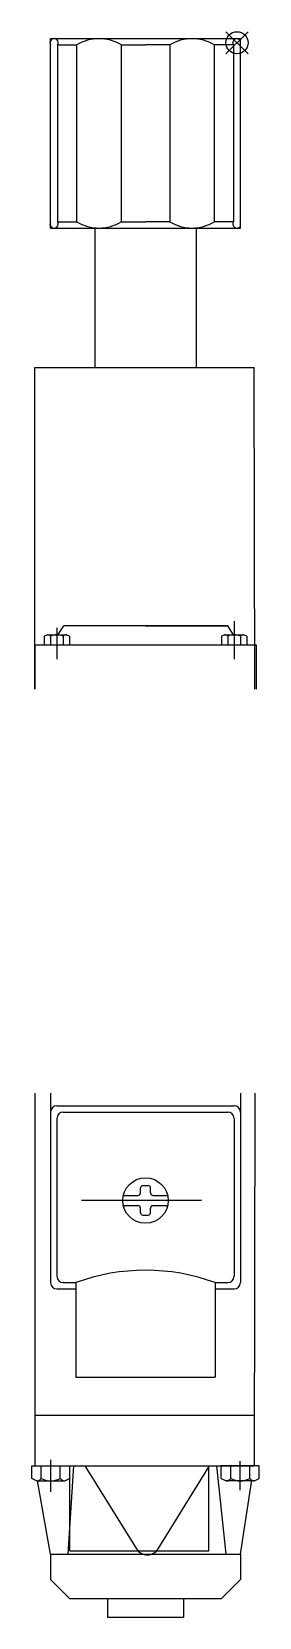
# Model space of a CAD drawing. Extents: x -1195 to -1159, y 322 to 573.
import ezdxf

# ---------------------------------------------------------------- set-up
doc = ezdxf.new("R2010")
doc.units = 0
doc.header["$MEASUREMENT"] = 0
doc.linetypes.add('CENTER', pattern=[22, 20, -1, 0, -1])
doc.layers.get('0').update_dxf_attribs({"linetype": 'CONTINUOUS'})
doc.layers.add('$PARTREF_BOM', color=7, linetype='CONTINUOUS')
doc.styles.get("Standard").update_dxf_attribs({"font": 'txt.shx', "bigfont": 'chineset.shx'})

# ---------------------------------------------------------------- blocks, each defined once
blk = doc.blocks.new('PARTREF')
at = {"layer": '$PARTREF_BOM', "color": 2}
for p, q in [((-1.75, -1.75), (1.75, 1.75)), ((-1.75, 1.75), (1.75, -1.75))]:
    blk.add_line(p, q, dxfattribs=at)
blk.add_circle((0, 0), 1.75, dxfattribs=at)
at = {"layer": '$PARTREF_BOM', "color": 2, "flags": 1}
for tag, p in [('TAG5', (-16.09, -4.95)), ('TAG10', (-5.65, -5)), ('TAG15', (5.59, -4.74)), ('TAG4', (-16.09, -8.95)), ('TAG9', (-5.65, -9)), ('TAG14', (5.59, -8.74)), ('TAG3', (-16.09, -12.95)), ('TAG8', (-5.65, -13)), ('TAG13', (5.59, -12.74)), ('TAG2', (-16.09, -16.95)), ('TAG7', (-5.65, -17)), ('TAG12', (5.59, -16.74)), ('TAG1', (-16.09, -20.95)), ('TAG6', (-5.65, -21)), ('TAG11', (5.59, -20.74))]:
    blk.add_attdef(tag, p, '', height=2.5, dxfattribs=at)

msp = doc.modelspace()

# ---------------------------------------------------------------- linework, layer by layer
at = {"color": 7, "linetype": 'CONTINUOUS'}
for p, q in [((-1191.98, 541.79), (-1191.98, 571.79)), ((-1191.98, 571.79), (-1161.98, 571.79)), ((-1191.43, 571.79), (-1162.53, 571.79)), ((-1190.87, 570.79), (-1187.86, 570.79)), ((-1190.87, 570.79), (-1190.87, 542.79)), ((-1187.86, 570.79), (-1187.86, 542.79)), ((-1180.81, 570.79), (-1176.98, 570.79)), ((-1180.81, 570.79), (-1180.81, 542.79)), ((-1173.15, 570.79), (-1176.98, 570.79)), ((-1173.15, 570.79), (-1173.15, 542.79)), ((-1163.09, 570.79), (-1166.11, 570.79)), ((-1166.11, 570.79), (-1166.11, 542.79)), ((-1163.09, 570.79), (-1163.09, 542.79)), ((-1161.98, 541.79), (-1161.98, 571.79)), ((-1190.87, 542.79), (-1187.86, 542.79)), ((-1180.81, 542.79), (-1176.98, 542.79)), ((-1173.15, 542.79), (-1176.98, 542.79)), ((-1163.09, 542.79), (-1166.11, 542.79)), ((-1191.98, 541.79), (-1161.98, 541.79)), ((-1191.43, 541.79), (-1162.53, 541.79)), ((-1184.98, 541.79), (-1184.98, 519.73)), ((-1168.98, 541.79), (-1168.98, 519.73)), ((-1194.48, 468.79), (-1194.48, 519.73)), ((-1194.48, 519.73), (-1159.81, 519.73)), ((-1159.69, 468.79), (-1159.81, 519.73)), ((-1192.48, 477.39), (-1192.98, 477.15)), ((-1192.98, 477.15), (-1192.98, 475.79)), ((-1192.48, 477.39), (-1189.48, 477.39)), ((-1191.98, 477.15), (-1191.98, 475.79)), ((-1190.9, 477.25), (-1189.89, 478.79)), ((-1189.98, 477.15), (-1189.98, 475.79)), ((-1163.98, 478.79), (-1189.89, 478.79)), ((-1188.98, 477.15), (-1189.48, 477.39)), ((-1188.98, 477.15), (-1188.98, 475.79)), ((-1176.98, 478.79), (-1163.98, 478.79)), ((-1164.48, 477.39), (-1164.98, 477.15)), ((-1164.98, 477.15), (-1164.98, 475.79)), ((-1164.48, 477.39), (-1161.48, 477.39)), ((-1163.05, 477.39), (-1163.98, 478.79)), ((-1163.98, 477.15), (-1163.98, 475.79)), ((-1161.98, 477.15), (-1161.98, 475.79)), ((-1160.98, 477.15), (-1161.48, 477.39)), ((-1160.98, 477.15), (-1160.98, 475.79)), ((-1194.48, 475.79), (-1194.48, 468.79)), ((-1194.48, 475.79), (-1159.48, 475.79)), ((-1192.98, 475.79), (-1188.98, 475.79)), ((-1164.98, 475.79), (-1160.98, 475.79)), ((-1159.48, 475.79), (-1159.48, 468.79)), ((-1194.48, 404.79), (-1194.48, 345.79)), ((-1191.98, 404.79), (-1191.98, 374.79)), ((-1161.98, 404.79), (-1161.98, 374.79)), ((-1159.69, 404.79), (-1159.81, 345.79)), ((-1190.98, 402.79), (-1162.98, 402.79)), ((-1189.98, 401.79), (-1163.98, 401.79)), ((-1190.98, 400.79), (-1190.98, 375.79)), ((-1162.98, 400.79), (-1162.98, 375.79)), ((-1177.78, 388.99), (-1177.78, 389.75)), ((-1177.38, 390.15), (-1176.58, 390.15)), ((-1176.18, 388.99), (-1176.18, 389.75)), ((-1180.49, 388.59), (-1178.18, 388.59)), ((-1180.49, 386.99), (-1178.18, 386.99)), ((-1175.78, 388.59), (-1173.47, 388.59)), ((-1175.78, 386.99), (-1173.47, 386.99)), ((-1177.78, 385.89), (-1177.78, 386.59)), ((-1177.38, 385.49), (-1176.58, 385.49)), ((-1176.18, 385.89), (-1176.18, 386.59)), ((-1189.98, 374.79), (-1187.98, 374.79)), ((-1187.98, 374.79), (-1187.98, 359.79)), ((-1165.98, 374.79), (-1163.98, 374.79)), ((-1165.98, 374.79), (-1165.98, 359.79)), ((-1190.98, 373.79), (-1187.98, 373.79)), ((-1165.98, 373.79), (-1162.98, 373.79)), ((-1187.98, 359.79), (-1165.98, 359.79)), ((-1194.48, 353.79), (-1159.81, 353.79)), ((-1194.95, 343.75), (-1194.95, 345.79)), ((-1194.95, 345.79), (-1188.95, 345.79)), ((-1194.48, 345.79), (-1159.81, 345.79)), ((-1193.45, 343.75), (-1193.45, 345.79)), ((-1190.45, 343.75), (-1190.45, 345.79)), ((-1188.38, 345.79), (-1189.23, 331.79)), ((-1188.95, 343.75), (-1188.95, 345.79)), ((-1188.95, 332.29), (-1188.95, 345.79)), ((-1186.56, 345.79), (-1178.4, 332.62)), ((-1174.99, 332.62), (-1166.85, 345.79)), ((-1166.95, 332.29), (-1166.95, 345.79)), ((-1165.76, 345.79), (-1164.31, 331.79)), ((-1165.01, 343.75), (-1165.01, 345.79)), ((-1159.01, 345.79), (-1165.01, 345.79)), ((-1163.51, 343.75), (-1163.51, 345.79)), ((-1160.51, 343.75), (-1160.51, 345.79)), ((-1159.01, 343.75), (-1159.01, 345.79)), ((-1194.2, 343.39), (-1194.95, 343.75)), ((-1194.2, 343.39), (-1189.7, 343.39)), ((-1191.98, 331.79), (-1194.05, 343.4)), ((-1188.95, 343.75), (-1189.7, 343.39)), ((-1165.01, 343.75), (-1164.26, 343.39)), ((-1159.76, 343.39), (-1164.26, 343.39)), ((-1161.98, 331.79), (-1160.17, 343.48)), ((-1159.76, 343.39), (-1159.01, 343.75)), ((-1191.98, 331.79), (-1191.98, 327.79)), ((-1191.98, 331.79), (-1161.98, 331.79)), ((-1188.95, 332.29), (-1166.95, 332.29)), ((-1161.98, 331.79), (-1161.98, 327.79)), ((-1188.98, 324.79), (-1191.98, 327.79)), ((-1164.98, 324.79), (-1161.98, 327.79)), ((-1188.98, 324.79), (-1164.98, 324.79)), ((-1182.98, 324.79), (-1182.98, 321.79)), ((-1170.98, 324.79), (-1170.98, 321.79)), ((-1182.98, 321.79), (-1170.98, 321.79))]:
    msp.add_line(p, q, dxfattribs=at)
at = {"color": 1, "linetype": 'CENTER'}
for p, q in [((-1190.98, 478.49), (-1190.98, 473.54)), ((-1162.98, 479.55), (-1162.98, 473.54)), ((-1168.14, 387.79), (-1187.08, 387.79)), ((-1191.95, 341.67), (-1191.95, 346.75)), ((-1162.01, 341.91), (-1162.01, 346.5))]:
    msp.add_line(p, q, dxfattribs=at)
at = {"color": 7, "linetype": 'CONTINUOUS'}
msp.add_circle((-1176.98, 387.79), 3.6, dxfattribs=at)
for centre, radius, start, end in [((-1191.43, 571.14), 0.653, 327.9165, 212.0835), ((-1184.33, 565.1), 6.69, 58.2443, 121.7557), ((-1169.63, 565.1), 6.69, 58.2443, 121.7557), ((-1162.53, 571.14), 0.653, 32.0835, 212.0835), ((-1191.43, 542.44), 0.653, 147.9165, 32.0835), ((-1184.33, 548.48), 6.69, 238.2443, 301.7557), ((-1169.63, 548.48), 6.69, 238.2443, 301.7557), ((-1162.53, 542.44), 0.653, 147.9165, 327.9165), ((-1192.48, 476.74), 0.646, 39.3095, 90), ((-1190.98, 475.16), 2.23, 63.352, 116.648), ((-1189.48, 476.74), 0.646, 90, 140.6905), ((-1164.48, 476.74), 0.646, 39.3095, 90), ((-1162.98, 475.16), 2.23, 63.352, 116.648), ((-1161.48, 476.74), 0.646, 90, 140.6905), ((-1190.98, 401.79), 1, 90, 180), ((-1189.98, 400.79), 1, 90, 180), ((-1163.98, 400.79), 1, 0, 90), ((-1162.98, 401.79), 1, 0, 90), ((-1177.38, 389.75), 0.4, 90, 180), ((-1176.58, 389.75), 0.4, 0, 90), ((-1178.18, 388.99), 0.4, 270, 0), ((-1178.18, 386.59), 0.4, 0, 90), ((-1175.78, 388.99), 0.4, 180, 270), ((-1175.78, 386.59), 0.4, 90, 180), ((-1177.38, 385.89), 0.4, 180, 270), ((-1176.58, 385.89), 0.4, 270, 0), ((-1176.98, 344.88), 31.87, 69.8111, 110.1889), ((-1190.98, 374.79), 1, 180, 270), ((-1189.98, 375.79), 1, 180, 270), ((-1163.98, 375.79), 1, 270, 360), ((-1162.98, 374.79), 1, 270, 0), ((-1194.2, 344.36), 0.969, 270, 320.6905), ((-1191.95, 346.73), 3.34, 243.352, 296.648), ((-1189.7, 344.36), 0.969, 219.3095, 270), ((-1164.26, 344.36), 0.969, 270, 320.6905), ((-1162.01, 346.73), 3.34, 243.352, 296.648), ((-1159.76, 344.36), 0.969, 219.3095, 270), ((-1176.7, 333.67), 2, 211.7913, 328.2815)]:
    msp.add_arc(centre, radius, start, end, dxfattribs=at)

# ---------------------------------------------------------------- block references
at = {"color": 7}
msp.add_blockref('PARTREF', (-1162.53, 571.14), dxfattribs=at)

doc.saveas('drawing.dxf')
